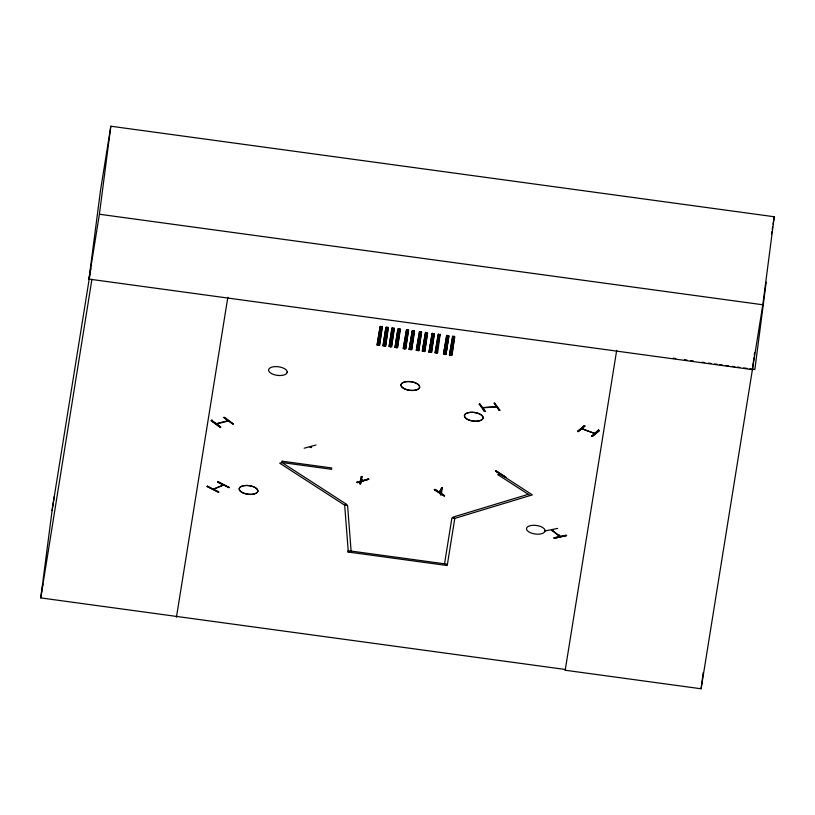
<?xml version="1.0" encoding="UTF-8"?>
<svg xmlns="http://www.w3.org/2000/svg" width="815" height="815" viewBox="0 0 815 815"><rect width="100%" height="100%" fill="white"/><g stroke="black" fill="none" stroke-linecap="round" stroke-linejoin="round"><path stroke-width="1.22" d="M216.484 423.902L217.687 423.606M226.906 420.988L228.424 420.917M228.22 421.009L216.821 423.912M753.946 357.673L752.398 369.633L88.978 279.097L100.408 191.077L110.83 126.223L774.25 216.749L762.82 304.769L701.104 688.777L565.192 670.236L616.68 350.369M88.978 279.097L99.399 214.243L110.83 126.223M211.187 420.672L220.142 427.213L211.187 420.703L211.941 419.807M207.591 486.28L218.909 492.087L207.173 486.524L207.672 486.158M218.145 481.828L229.341 487.604L217.605 482.062L229.3 487.533M218.359 492.321L207.234 486.443M233.406 423.892L224.4 417.3L223.789 417.545L232.744 424.055L233.416 423.861M304.158 448.219L315.996 445.01M368.339 478.843L368.777 479.261L357.408 482.643L356.96 482.154M359.843 483.794L361.127 476.846L361.789 476.846L360.474 483.794L359.873 483.723L360.668 483.906L361.972 476.317M444.481 495.785L434.894 489.357L444.623 495.836L434.324 489.703L434.955 489.509M441.2 494.899L442.341 487.94C439.326 487.329 442.056 496.029 440.365 494.787L441.567 487.92L442.402 488.012M479.169 404.25L479.872 404.016L485.098 411.29L484.324 411.351L479.24 404.148L479.943 404.189M484.324 411.351L485.027 411.117M499.31 410.19L494.073 403.007L499.106 410.291L499.88 410.24L499.228 410.108M496.121 470.958L495.489 471.172L505.799 477.305L496.111 470.917L505.748 477.233M544.991 530.942L557.664 528.415M552.03 530.636L552.764 530.647L552.886 529.73M554.383 538.287L553.986 537.808L566.343 535.241L553.905 537.951L554.373 538.318L566.68 535.526L554.343 538.195M559.457 534.895L559.334 535.812L560.312 536.514M584.263 425.838L585.007 426.092L578.324 431.675L577.58 431.43L584.294 425.776L577.58 431.4L578.253 431.461M598.536 429.943L591.67 436.168L592.403 436.422L591.782 436.015M598.444 429.851L599.096 430.84L592.403 436.341M684.488 360.362L684.59 359.629M701.104 688.777L703.223 672.497M754.272 355.187L754.598 352.691M766.182 282.204L754.843 369.49L749.932 368.818M52.089 510.608L54.228 496.681M42.889 583.978L40.75 597.904L565.406 669.492L565.284 670.246M90.108 273.463L52.425 508.04L40.75 597.904L91.932 279.27M90.506 270.957L90.913 268.441M176.447 617.189L227.833 297.302M377.029 345.01L380.167 326.407L377.172 345.03M378.16 345.142L380.687 326.194M378.119 345.173L381.043 326.571M382.418 326.723L379.495 345.387L382.133 326.387M383.081 345.876L385.974 327.182L382.979 345.805M384.15 345.978L386.667 327.019M384.11 345.998L387.023 327.396M385.597 346.171L388.113 327.223M385.556 346.202L388.398 327.559M390.11 346.803L392.677 327.824M390.466 346.844L393.431 328.19L390.436 346.803M394.409 328.363L391.485 347.017L394.124 328.027M395.071 347.516L397.964 328.822L394.969 347.445M396.141 347.608L398.657 328.659M396.1 347.638L399.014 329.036M400.389 329.199L397.465 347.852L400.104 328.853M403.71 348.402L403.191 348.626L406.705 329.78M403.344 348.647L406.328 330.024M407.133 330.146L404.209 348.8L406.848 329.8M408.152 329.983L404.607 348.779L405.157 348.596M404.637 348.82L407.632 330.197M404.79 348.84L407.775 330.218M408.58 330.34L405.656 348.993L408.295 330.004M409.69 349.238L409.15 349.421L412.685 330.615M409.181 349.452L412.166 330.839M409.324 349.482L412.319 330.859M413.123 330.971L410.2 349.635L412.828 330.635M411.147 349.431L410.628 349.655L414.132 330.809M410.77 349.676L413.765 331.053M414.57 331.175L411.646 349.829L414.275 330.829M416.74 350.175L416.221 350.399L419.725 331.562M416.363 350.419L419.358 331.807M420.163 331.919L417.239 350.572L419.868 331.583M420.805 332L417.667 350.603L421.172 331.756M418.798 350.735L421.324 331.776M418.757 350.756L421.671 332.153M425.338 332.632L422.272 351.275L425.715 332.388M426.143 332.754L423.219 351.408L425.858 332.418M427.162 332.591L423.617 351.397L424.167 351.214M423.647 351.428L426.642 332.815M423.8 351.448L426.785 332.836M424.788 351.56L427.305 332.612M424.747 351.591L427.661 332.989M429.556 351.927L429.006 352.111L432.541 333.304M429.036 352.151L432.031 333.529M429.179 352.172L432.174 333.549M430.177 352.284L432.694 333.335M430.137 352.314L432.979 333.671M433.621 333.753L430.554 352.386L433.988 333.508M434.426 333.865L431.502 352.528L434.14 333.529M438.154 334.384L435.088 353.017L438.531 334.14M438.959 334.507L436.035 353.16L438.674 334.16M439.601 334.578L436.534 353.221L439.978 334.344M437.563 353.343L440.12 334.364M446.559 335.556L443.492 354.189L446.926 335.311M447.364 335.678L444.44 354.331L447.068 335.332M445.387 354.128L444.868 354.352L448.372 335.515M445.01 354.372L448.005 335.76M448.81 335.872L445.887 354.525L448.515 335.536M445.958 354.515L448.953 335.892M449.921 354.77L449.401 354.983L452.906 336.147M449.554 355.014L452.539 336.391M453.344 336.503L450.42 355.167L453.059 336.167M453.986 336.585L450.919 355.228L454.352 336.34M454.79 336.707L451.867 355.36L454.505 336.371M444.542 563.807L451.897 517.973L454.79 518.371L532.368 494.878L499.89 473.882L497.69 474.544L530.168 495.54M771.448 234.211L771.846 231.715M772.243 229.219L772.651 226.733M773.048 224.237L774.25 216.749M361.554 480.677L362.95 480.595L361.249 480.595M440.589 494.725L441.791 487.859M496.61 406.909L496.437 406.624M310.332 447.089L310.586 446.824M362.359 480.656L361.371 480.116L361.941 479.954M220.712 426.958L211.696 420.489L220.804 427.05L220.142 427.213M223.3 485.129L213.123 489.102M221.996 485.18L223.422 485.098M552.804 530.616L552.183 530.667M419.705 387.217L419.623 387.257A9.352 4.33 7.4 0 1 405.065 389.081A9.393 4.35 7.4 0 1 406.237 381.634A9.393 4.35 7.4 0 1 419.593 387.257L419.623 387.247A9.352 4.33 7.4 0 0 406.257 381.675A9.352 4.33 7.4 0 0 405.065 389.081A9.393 4.35 7.4 0 0 419.593 387.257L419.582 387.227M584.905 425.929L578.151 431.522M495.153 406.675L495.123 406.634M310.189 447.038L311.513 447.374M500.461 474.534L498.892 474.605L500.155 474.228M257.907 491.17L257.805 491.19A9.332 4.32 7.4 0 1 243.278 493.004A9.373 4.34 7.4 0 1 244.459 485.567A9.373 4.34 7.4 0 1 257.784 491.18L257.784 491.18A9.332 4.32 7.4 0 0 244.469 485.608A9.332 4.32 7.4 0 0 243.278 493.004A9.373 4.34 7.4 0 0 257.784 491.18M582.124 428.822L594.889 433.478M594.543 433.437L581.92 428.833M591.863 436.137L598.465 430.432M592.403 436.422L599.096 430.809M214.457 488.949L213.51 489.306L223.29 485.098M361.289 480.361L362.787 480.565L361.779 479.903M441.037 492.515L440.08 492.749M499.014 474.534L500.308 474.544M287.196 372.312L287.175 372.292A9.373 4.34 7.4 0 0 273.86 366.719A9.373 4.34 7.4 0 0 272.668 374.146A9.373 4.34 7.4 0 0 287.196 372.333L287.4 372.139M545.072 530.983L545.031 530.973A9.332 4.32 7.4 0 0 531.737 525.4A9.332 4.32 7.4 0 0 530.545 532.796A9.332 4.32 7.4 0 0 545.011 530.993L545.255 530.82M217.676 423.637L216.301 423.617L227.986 420.723M218.155 481.797L228.883 487.625M207.173 486.555L207.723 486.311M440.742 491.476L439.448 491.262M226.937 420.886L227.283 421.233M528.273 494.318L452.896 517.148L454.79 518.371L447.221 565.539L347.985 552L348.199 550.665L447.435 564.204M311.004 447.527L311.564 447.425L310.749 446.895M368.39 478.904L356.868 482.286L357.408 482.643M357.378 482.521L368.777 479.23L368.237 478.904M499.014 474.564L499.819 474.228M439.957 492.78L441.221 492.403L439.743 492.494M228.261 421.039L227.09 421.243M213.958 488.684L214.508 488.878M582.959 429.495L583.02 429.159M361.127 476.846L361.87 477.05M552.702 530.545L551.49 530.076L559.762 536.637M440.681 492.168L441.098 492.443M482.694 407.561L496.294 406.634M483.927 407.846L483.988 407.51M482.612 407.867L496.478 406.879M311.086 447.567L310.291 447.007M99.399 214.243L762.82 304.769M673.251 358.193L675.767 358.549M684.559 359.761L687.076 360.108M690.845 360.637L693.361 360.984M702.163 362.196L704.68 362.553M708.449 363.072L710.965 363.419M714.735 363.938L717.251 364.285M719.767 364.641L722.284 364.988M726.053 365.507L728.569 365.853M732.339 366.373L734.855 366.73M737.361 367.076L739.877 367.422M743.647 367.942L747.426 368.462M439.489 491.027L440.834 491.211M361.402 480.616L362.746 480.809M495.612 471.029L505.28 477.346M223.962 417.412L232.856 423.851M494.685 403.058L499.88 410.24M593.656 433.101L593.565 433.06M362.003 479.933L361.371 480.116M362.033 480.565L361.381 480.025M559.579 535.934L559.019 536.056M434.324 489.672L443.992 496.019M551.918 529.984L560.16 536.392M479.76 404.118L484.915 411.208M282.133 461.188L281.919 462.523L279.718 463.185L344.674 505.178L347.577 505.422L351.224 552.468L348.321 552.224L344.674 505.178L346.874 504.505L281.919 462.523L331.532 469.297L331.746 467.963L282.133 461.188M381.44 326.55L378.547 345.244L381.44 326.55M387.42 327.386L384.527 346.08L387.42 327.386M391.974 327.987L389.091 346.681L392.015 328.027M399.411 329.015L396.518 347.71L399.411 329.015M483.04 418.003L483.02 418.014A9.352 4.33 7.4 0 1 468.513 419.857A9.393 4.35 7.4 0 1 469.695 412.41A9.393 4.35 7.4 0 1 483.051 418.034L483.081 418.014A9.352 4.33 7.4 0 0 469.705 412.441A9.352 4.33 7.4 0 0 468.513 419.857A9.393 4.35 7.4 0 0 483.051 418.034L483.04 418.003"/></g></svg>
